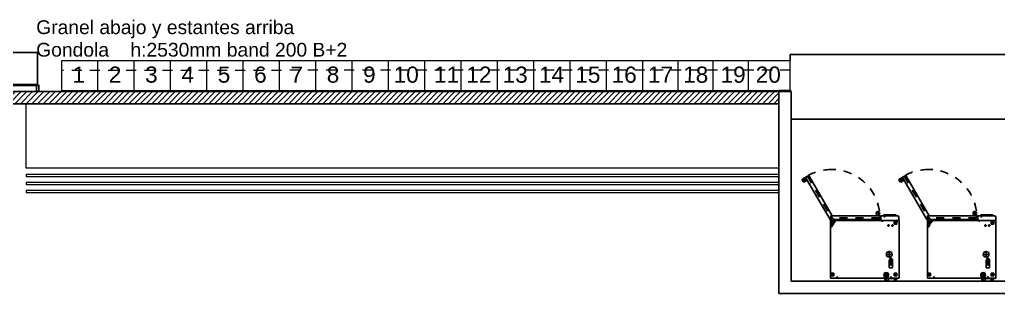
# Model space of a CAD drawing. Extents: x 306 to 2240, y 18 to 779.
# Drawn here: x 667.97 to 680.09, y 347.29 to 350.68 of the extents above; entities that cross this region are included whole.
import ezdxf

# ---------------------------------------------------------------- set-up
doc = ezdxf.new("R2010")
doc.units = 0
doc.header["$MEASUREMENT"] = 0
for name, pattern in [('DASHDOT', [25.4, 12.7, -6.35, 0, -6.35]), ('DASHED', [0.75, 0.5, -0.25]), ('DIVIDE', [1.25, 0.5, -0.25, 0, -0.25, 0, -0.25]), ('HIDDEN2', [0.1875, 0.125, -0.0625])]:
    doc.linetypes.add(name, pattern=pattern)
for name, color, linetype in [('9-LAYOUT', 8, 'Continuous'), ('Alzado 01', 1, 'Continuous'), ('CONTORNOS', 1, 'Continuous'), ('DURLOCK', 40, 'Continuous'), ('EQUIPAMIENTOS APOYO', 1, 'Continuous'), ('GONDOLAS FORTEZZA', 1, 'Continuous'), ('heladeras', 1, 'Continuous'), ('LA FORTEZZA', 1, 'Continuous'), ('MAMPOSTERIA', 6, 'Continuous'), ('N-Equip mesas', 1, 'Continuous'), ('Piso', 1, 'Continuous'), ('Y- TEXTOS', 1, 'Continuous')]:
    doc.layers.add(name, color=color, linetype=linetype)
doc.styles.add('arial', font='arial.ttf')

# ---------------------------------------------------------------- blocks, each defined once
blk = doc.blocks.new('*U77')
at = {"color": 0}
for points in [[(-0.47, -0.015), (-0.4, -0.015), (-0.4, 0.015), (-0.47, 0.015)], [(-0.4, -1), (0.009, -1), (0.009, 0), (-0.4, 0)], [(-0.4, -1), (-0.391, -1), (-0.391, 0), (-0.4, 0)], [(-0.47, -1.015), (-0.4, -1.015), (-0.4, -0.985), (-0.47, -0.985)]]:
    blk.add_lwpolyline(points, close=True, dxfattribs=at)
blk = doc.blocks.new('GOND MURAL BAZAR 8+1')
at = {"layer": 'GONDOLAS FORTEZZA', "rotation": 180}
blk.add_blockref('*U77', (428.817, 520.74), dxfattribs=at)
blk = doc.blocks.new('FORNO COMB')
at = {"layer": '9-LAYOUT'}
for p, q in [((141255, -53355), (141256, -53352)), ((141256, -53353), (141256, -53352)), ((141257, -53352), (141257, -53348)), ((141258, -53348), (141260, -53347)), ((141258, -53349), (141258, -53348)), ((141258, -53352), (141258, -53349)), ((141260, -53346), (141260, -53336)), ((141260, -53347), (141260, -53346)), ((141260, -53374), (141260, -53347)), ((141260, -53512), (141260, -53352)), ((141275, -53320), (141318, -53320)), ((141276, -53321), (141318, -53321)), ((141276, -53321), (141318, -53321)), ((141318, -53321), (141318, -53320)), ((141318, -53321), (141318, -53320)), ((141318, -53321), (141320, -53321)), ((141318, -53321), (141318, -53321)), ((141318, -54116), (141318, -53321)), ((141320, -53319), (142029, -53319)), ((141320, -53319), (141320, -53321)), ((141323, -53342), (141323, -53343)), ((141325, -53342), (141323, -53342)), ((141323, -53343), (141325, -53343)), ((141325, -53342), (141325, -53340)), ((141326, -53340), (141325, -53340)), ((141325, -53343), (141325, -53345)), ((141325, -53345), (141326, -53345)), ((141326, -53342), (141326, -53340)), ((141328, -53342), (141326, -53342)), ((141326, -53345), (141326, -53343)), ((141326, -53343), (141328, -53343)), ((141328, -53343), (141328, -53342)), ((142029, -53321), (142029, -53319)), ((142029, -53321), (142031, -53321)), ((142031, -53321), (142031, -54166)), ((142031, -53337), (142031, -53506)), ((142031, -53337), (142031, -53337)), ((142031, -53337), (142031, -53507)), ((142031, -53345), (142031, -53344)), ((142031, -53344), (142031, -53344)), ((142031, -53345), (142031, -53344)), ((142031, -53346), (142031, -53345)), ((142031, -53345), (142031, -53345)), ((142031, -53345), (142031, -53345)), ((142032, -53347), (142031, -53346)), ((142032, -53348), (142032, -53347)), ((142032, -53347), (142032, -53347)), ((142033, -53349), (142032, -53348)), ((142032, -53348), (142032, -53348)), ((142033, -53350), (142033, -53349)), ((142034, -53350), (142033, -53350)), ((142033, -53350), (142033, -53350)), ((142034, -53351), (142034, -53350)), ((142035, -53351), (142034, -53351)), ((142036, -53351), (142035, -53351)), ((142036, -53349), (142036, -53349)), ((142036, -53349), (142048, -53350)), ((142036, -53352), (142036, -53351)), ((142037, -53352), (142036, -53352)), ((142038, -53352), (142037, -53352)), ((142037, -53352), (142037, -53352)), ((142038, -53351), (142038, -53351)), ((142038, -53351), (142038, -53351)), ((142038, -53351), (142038, -53351)), ((142038, -53351), (142038, -53351)), ((142038, -53352), (142038, -53351)), ((142038, -53351), (142038, -53351)), ((142038, -53351), (142038, -53351)), ((142039, -53352), (142038, -53352)), ((142039, -53352), (142038, -53352)), ((142039, -53352), (142039, -53352)), ((142039, -53352), (142041, -53352)), ((142041, -53352), (142043, -53352)), ((141249, -53504), (141249, -53360)), ((141249, -53365), (141249, -53363)), ((141249, -53370), (141249, -53369)), ((141249, -53371), (141249, -53370)), ((141249, -53370), (141249, -53370)), ((141249, -53372), (141249, -53371)), ((141249, -53373), (141249, -53372)), ((141249, -53374), (141249, -53373)), ((141249, -53490), (141249, -53374)), ((141260, -53374), (141249, -53374)), ((141249, -53374), (141249, -53374)), ((141255, -53355), (141255, -53355)), ((141255, -53367), (141255, -53366)), ((141256, -53353), (141256, -53511)), ((141256, -53354), (141256, -53511)), ((141260, -53362), (141260, -53362)), ((141260, -53490), (141260, -53374)), ((141983, -53452), (141979, -53452)), ((141995, -53452), (141987, -53452)), ((141995, -53451), (141991, -53459)), ((142008, -53466), (141991, -53459)), ((141996, -53448), (141996, -53450)), ((142011, -53458), (142008, -53466)), ((142012, -53455), (142012, -53456)), ((142014, -53456), (142013, -53456)), ((142013, -53456), (142013, -53456)), ((142015, -53459), (142016, -53459)), ((142015, -53460), (142016, -53460)), ((142017, -53460), (142016, -53460)), ((142017, -53461), (142016, -53461)), ((142016, -53461), (142016, -53461)), ((142019, -53418), (142017, -53418)), ((142017, -53418), (142017, -53419)), ((142017, -53419), (142019, -53419)), ((142020, -53416), (142019, -53416)), ((142019, -53418), (142019, -53416)), ((142019, -53419), (142019, -53421)), ((142019, -53421), (142020, -53421)), ((142020, -53418), (142020, -53416)), ((142022, -53418), (142020, -53418)), ((142020, -53419), (142022, -53419)), ((142020, -53421), (142020, -53419)), ((142022, -53419), (142022, -53418)), ((142031, -53408), (142031, -53408)), ((142031, -53412), (142031, -53412)), ((142036, -53375), (142037, -53374)), ((142036, -53376), (142036, -53375)), ((142036, -53375), (142036, -53375)), ((142036, -53377), (142040, -53376)), ((142036, -53377), (142036, -53376)), ((142037, -53366), (142038, -53365)), ((142037, -53367), (142037, -53366)), ((142037, -53366), (142037, -53366)), ((142037, -53368), (142037, -53367)), ((142037, -53367), (142037, -53367)), ((142037, -53369), (142037, -53368)), ((142037, -53368), (142037, -53368)), ((142037, -53370), (142037, -53369)), ((142037, -53369), (142037, -53369)), ((142037, -53371), (142037, -53370)), ((142037, -53372), (142037, -53371)), ((142037, -53371), (142037, -53371)), ((142037, -53373), (142037, -53372)), ((142037, -53372), (142037, -53372)), ((142037, -53374), (142037, -53373)), ((142037, -53373), (142037, -53373)), ((142037, -53374), (142037, -53374)), ((142037, -53445), (142040, -53446)), ((142037, -53448), (142037, -53447)), ((142037, -53449), (142037, -53448)), ((142037, -53450), (142037, -53449)), ((142037, -53451), (142037, -53450)), ((142038, -53454), (142037, -53451)), ((142038, -53363), (142038, -53362)), ((142038, -53364), (142038, -53363)), ((142038, -53363), (142038, -53363)), ((142038, -53365), (142038, -53364)), ((142038, -53364), (142038, -53364)), ((142038, -53365), (142038, -53365)), ((142038, -53455), (142038, -53454)), ((142038, -53454), (142038, -53454)), ((142038, -53456), (142038, -53455)), ((142038, -53457), (142038, -53456)), ((142038, -53456), (142038, -53456)), ((142038, -53458), (142038, -53457)), ((142038, -53459), (142038, -53458)), ((142038, -53458), (142038, -53458)), ((142038, -53460), (142038, -53459)), ((142038, -53461), (142038, -53460)), ((142038, -53462), (142038, -53461)), ((142038, -53461), (142038, -53461)), ((142038, -53463), (142038, -53462)), ((142038, -53464), (142038, -53463)), ((142038, -53465), (142038, -53464)), ((142039, -53465), (142038, -53465)), ((142039, -53466), (142039, -53465)), ((142039, -53467), (142039, -53466)), ((142039, -53468), (142039, -53467)), ((142039, -53469), (142039, -53468)), ((142039, -53470), (142039, -53469)), ((142039, -53471), (142039, -53470)), ((142039, -53472), (142039, -53471)), ((142039, -53471), (142039, -53471)), ((142039, -53473), (142039, -53472)), ((142039, -53474), (142039, -53473)), ((142040, -53376), (142043, -53376)), ((142040, -53446), (142042, -53447)), ((142042, -53447), (142045, -53447)), ((142043, -53352), (142045, -53353)), ((142043, -53376), (142046, -53376)), ((142045, -53353), (142047, -53353)), ((142045, -53447), (142048, -53448)), ((142046, -53376), (142049, -53376)), ((142047, -53353), (142049, -53354)), ((142048, -53448), (142050, -53449)), ((142049, -53354), (142051, -53355)), ((142049, -53376), (142052, -53376)), ((142050, -53449), (142053, -53451)), ((142051, -53355), (142052, -53355)), ((142052, -53355), (142054, -53356)), ((142052, -53376), (142054, -53376)), ((142053, -53451), (142055, -53452)), ((142054, -53356), (142056, -53357)), ((142054, -53376), (142057, -53376)), ((142055, -53452), (142057, -53453)), ((142056, -53357), (142057, -53358)), ((142057, -53358), (142059, -53360)), ((142057, -53376), (142059, -53376)), ((142057, -53453), (142059, -53454)), ((142059, -53360), (142060, -53361)), ((142059, -53376), (142061, -53375)), ((142059, -53454), (142061, -53456)), ((142060, -53361), (142061, -53362)), ((142061, -53362), (142062, -53364)), ((142061, -53375), (142062, -53375)), ((142061, -53456), (142062, -53457)), ((142062, -53364), (142063, -53365)), ((142062, -53375), (142064, -53375)), ((142062, -53457), (142064, -53458)), ((142063, -53473), (142062, -53474)), ((142063, -53365), (142064, -53366)), ((142064, -53472), (142063, -53473)), ((142064, -53366), (142065, -53368)), ((142064, -53375), (142065, -53375)), ((142064, -53458), (142065, -53459)), ((142065, -53470), (142064, -53472)), ((142065, -53368), (142066, -53370)), ((142065, -53375), (142066, -53375)), ((142065, -53459), (142066, -53461)), ((142066, -53467), (142065, -53469)), ((142065, -53469), (142065, -53470)), ((142066, -53370), (142066, -53371)), ((142066, -53371), (142067, -53373)), ((142066, -53375), (142067, -53375)), ((142066, -53461), (142067, -53462)), ((142067, -53464), (142066, -53466)), ((142066, -53466), (142066, -53467)), ((142067, -53373), (142067, -53374)), ((142067, -53375), (142067, -53374)), ((142068, -53459), (142067, -53463)), ((142067, -53462), (142067, -53463)), ((142067, -53463), (142068, -53465)), ((142067, -53463), (142067, -53464)), ((142069, -53455), (142068, -53459)), ((142068, -53465), (142069, -53467)), ((142069, -53472), (142068, -53474)), ((142070, -53444), (142069, -53450)), ((142069, -53450), (142069, -53455)), ((142069, -53467), (142070, -53468)), ((142070, -53468), (142069, -53469)), ((142069, -53469), (142069, -53471)), ((142069, -53471), (142069, -53472)), ((142070, -53374), (142071, -53374)), ((142071, -53429), (142070, -53437)), ((142070, -53437), (142070, -53444)), ((142071, -53411), (142071, -53374)), ((142071, -53409), (142071, -53412)), ((142071, -53412), (142071, -53411)), ((142071, -53411), (142071, -53413)), ((142071, -53413), (142071, -53415)), ((142071, -53415), (142071, -53421)), ((142071, -53470), (142071, -53417)), ((142071, -53421), (142071, -53429)), ((141210, -53586), (141210, -53588)), ((141210, -53587), (141210, -53587)), ((141211, -53582), (141211, -53582)), ((141212, -53563), (141214, -53561)), ((141213, -53576), (141212, -53579)), ((141212, -53579), (141212, -53579)), ((141212, -53580), (141212, -53580)), ((141212, -53580), (141212, -53580)), ((141212, -53584), (141212, -53584)), ((141212, -53584), (141212, -53584)), ((141215, -53560), (141214, -53561)), ((141215, -53560), (141214, -53561)), ((141214, -53561), (141215, -53560)), ((141214, -53561), (141214, -53561)), ((141214, -53561), (141214, -53561)), ((141215, -53565), (141214, -53566)), ((141214, -53566), (141214, -53566)), ((141215, -53593), (141214, -53593)), ((141215, -53560), (141215, -53560)), ((141216, -53560), (141215, -53560)), ((141216, -53563), (141216, -53563)), ((141216, -53563), (141216, -53563)), ((141217, -53571), (141217, -53571)), ((141217, -53571), (141217, -53571)), ((141217, -53574), (141217, -53572)), ((141217, -53572), (141217, -53572)), ((141217, -53572), (141217, -53572)), ((141220, -53559), (141219, -53559)), ((141259, -53560), (141220, -53559)), ((141249, -53491), (141249, -53490)), ((141260, -53490), (141249, -53490)), ((141249, -53492), (141249, -53491)), ((141249, -53493), (141249, -53492)), ((141249, -53494), (141249, -53493)), ((141249, -53495), (141249, -53494)), ((141249, -53494), (141249, -53494)), ((141249, -53495), (141249, -53495)), ((141249, -53502), (141249, -53501)), ((141255, -53499), (141255, -53498)), ((141255, -53500), (141255, -53499)), ((141259, -53561), (141259, -53598)), ((141260, -53543), (141260, -53490)), ((141260, -53559), (141260, -54142)), ((141260, -53560), (141260, -53561)), ((141260, -53562), (141260, -53561)), ((141260, -53561), (141260, -53579)), ((141260, -53598), (141260, -53561)), ((141260, -53562), (141260, -53561)), ((141260, -53562), (141260, -53561)), ((141260, -53598), (141260, -53579)), ((141260, -53579), (141260, -53597)), ((141261, -53544), (141318, -53544)), ((141306, -53558), (141261, -53558)), ((141267, -53579), (141267, -53579)), ((141268, -53499), (141271, -53499)), ((141271, -53499), (141268, -53499)), ((141269, -53499), (141274, -53499)), ((141270, -53496), (141270, -53496)), ((141270, -53496), (141271, -53499)), ((141271, -53499), (141270, -53496)), ((141273, -53497), (141270, -53501)), ((141270, -53497), (141273, -53501)), ((141270, -53502), (141271, -53499)), ((141271, -53499), (141270, -53502)), ((141270, -53502), (141270, -53502)), ((141271, -53499), (141273, -53496)), ((141273, -53496), (141271, -53499)), ((141271, -53499), (141275, -53499)), ((141275, -53499), (141271, -53499)), ((141271, -53499), (141273, -53502)), ((141273, -53502), (141271, -53499)), ((141273, -53496), (141273, -53496)), ((141273, -53502), (141273, -53502)), ((141289, -53544), (141289, -53545)), ((141301, -53554), (141291, -53548)), ((141302, -53546), (141302, -53553)), ((141305, -53545), (141303, -53545)), ((141303, -53551), (141303, -53548)), ((141303, -53552), (141303, -53549)), ((141308, -53551), (141303, -53551)), ((141307, -53555), (141303, -53552)), ((141304, -53548), (141311, -53552)), ((141308, -53552), (141304, -53552)), ((141307, -53554), (141304, -53552)), ((141304, -53552), (141304, -53552)), ((141305, -53544), (141305, -53545)), ((141306, -53558), (141306, -53558)), ((141307, -53559), (141307, -54125)), ((141307, -53565), (141307, -53579)), ((141307, -53579), (141307, -53579)), ((141308, -53570), (141308, -53556)), ((141308, -53576), (141308, -53556)), ((141308, -53576), (141309, -53576)), ((141312, -53572), (141309, -53576)), ((141312, -53573), (141309, -53576)), ((141312, -53557), (141312, -53571)), ((141313, -53555), (141313, -53572)), ((141313, -53566), (141318, -53566)), ((141313, -53567), (141318, -53567)), ((141323, -53524), (141323, -53525)), ((141325, -53524), (141323, -53524)), ((141323, -53525), (141325, -53525)), ((141325, -53524), (141325, -53522)), ((141326, -53522), (141325, -53522)), ((141325, -53525), (141325, -53527)), ((141325, -53527), (141326, -53527)), ((141326, -53524), (141326, -53522)), ((141328, -53524), (141326, -53524)), ((141326, -53527), (141326, -53525)), ((141326, -53525), (141328, -53525)), ((141328, -53525), (141328, -53524)), ((141971, -53496), (141979, -53501)), ((141980, -53502), (141979, -53503)), ((141983, -53503), (141982, -53504)), ((142002, -53505), (142002, -53504)), ((142008, -53503), (142008, -53501)), ((142009, -53502), (142009, -53500)), ((142020, -53486), (142020, -53490)), ((142021, -53481), (142021, -53487)), ((142022, -53482), (142022, -53485)), ((142031, -53495), (142031, -53496)), ((142032, -53495), (142031, -53495)), ((142031, -53496), (142031, -53496)), ((142031, -53498), (142032, -53497)), ((142031, -53499), (142031, -53498)), ((142031, -53498), (142031, -53498)), ((142031, -53499), (142031, -53498)), ((142031, -53498), (142032, -53498)), ((142031, -53498), (142031, -53499)), ((142032, -53498), (142031, -53498)), ((142031, -53504), (142031, -53504)), ((142031, -53507), (142031, -53507)), ((142033, -53493), (142032, -53493)), ((142032, -53493), (142032, -53494)), ((142032, -53494), (142032, -53494)), ((142032, -53494), (142032, -53494)), ((142032, -53494), (142032, -53495)), ((142032, -53496), (142032, -53496)), ((142032, -53496), (142033, -53496)), ((142032, -53496), (142033, -53496)), ((142032, -53496), (142032, -53497)), ((142032, -53497), (142032, -53496)), ((142032, -53497), (142032, -53496)), ((142032, -53497), (142032, -53497)), ((142032, -53497), (142032, -53497)), ((142032, -53498), (142032, -53497)), ((142032, -53497), (142032, -53497)), ((142032, -53497), (142032, -53497)), ((142032, -53497), (142032, -53498)), ((142032, -53497), (142032, -53497)), ((142034, -53492), (142033, -53492)), ((142033, -53492), (142033, -53493)), ((142033, -53493), (142033, -53493)), ((142034, -53495), (142033, -53495)), ((142033, -53495), (142034, -53495)), ((142033, -53496), (142033, -53495)), ((142033, -53495), (142033, -53495)), ((142033, -53495), (142033, -53496)), ((142033, -53496), (142033, -53495)), ((142033, -53495), (142034, -53495)), ((142033, -53496), (142033, -53496)), ((142033, -53496), (142033, -53496)), ((142035, -53492), (142034, -53492)), ((142034, -53492), (142034, -53492)), ((142034, -53495), (142035, -53494)), ((142035, -53495), (142034, -53495)), ((142034, -53495), (142035, -53495)), ((142034, -53495), (142034, -53495)), ((142034, -53495), (142034, -53495)), ((142034, -53495), (142034, -53495)), ((142034, -53495), (142034, -53495)), ((142036, -53491), (142035, -53492)), ((142035, -53492), (142035, -53492)), ((142035, -53492), (142035, -53492)), ((142035, -53494), (142048, -53494)), ((142035, -53494), (142035, -53494)), ((142036, -53494), (142035, -53494)), ((142035, -53494), (142036, -53494)), ((142035, -53494), (142035, -53494)), ((142035, -53494), (142035, -53494)), ((142035, -53494), (142035, -53494)), ((142035, -53494), (142035, -53494)), ((142035, -53494), (142036, -53494)), ((142035, -53494), (142035, -53495)), ((142035, -53495), (142035, -53494)), ((142035, -53494), (142035, -53494)), ((142035, -53495), (142035, -53495)), ((142035, -53495), (142035, -53495)), ((142036, -53491), (142036, -53491)), ((142036, -53491), (142036, -53491)), ((142036, -53493), (142036, -53492)), ((142036, -53492), (142036, -53492)), ((142036, -53492), (142036, -53492)), ((142036, -53492), (142036, -53492)), ((142036, -53494), (142036, -53493)), ((142036, -53493), (142036, -53493)), ((142036, -53493), (142036, -53493)), ((142036, -53493), (142036, -53493)), ((142036, -53493), (142036, -53493)), ((142036, -53493), (142036, -53493)), ((142036, -53494), (142036, -53494)), ((142036, -53494), (142036, -53494)), ((142036, -53494), (142036, -53494)), ((142036, -53494), (142036, -53494)), ((142036, -53494), (142036, -53494)), ((142036, -53494), (142036, -53494)), ((142036, -53494), (142036, -53494)), ((142036, -53494), (142036, -53494)), ((142036, -53494), (142036, -53494)), ((142036, -53494), (142036, -53494)), ((142038, -53477), (142039, -53476)), ((142038, -53478), (142038, -53477)), ((142038, -53479), (142038, -53478)), ((142038, -53480), (142038, -53479)), ((142038, -53481), (142038, -53480)), ((142038, -53480), (142038, -53480)), ((142038, -53482), (142038, -53481)), ((142038, -53483), (142038, -53482)), ((142038, -53482), (142038, -53482)), ((142038, -53484), (142038, -53483)), ((142039, -53475), (142039, -53474)), ((142039, -53476), (142039, -53475)), ((142039, -53476), (142039, -53476)), ((142041, -53485), (142039, -53485)), ((142043, -53485), (142041, -53485)), ((142045, -53485), (142043, -53485)), ((142047, -53484), (142045, -53485)), ((142047, -53491), (142045, -53491)), ((142049, -53484), (142047, -53484)), ((142048, -53491), (142047, -53491)), ((142050, -53490), (142048, -53491)), ((142050, -53483), (142049, -53484)), ((142052, -53482), (142050, -53483)), ((142052, -53490), (142050, -53490)), ((142054, -53481), (142052, -53482)), ((142053, -53489), (142052, -53490)), ((142055, -53489), (142053, -53489)), ((142055, -53480), (142054, -53481)), ((142057, -53479), (142055, -53480)), ((142056, -53488), (142055, -53489)), ((142058, -53487), (142056, -53488)), ((142058, -53478), (142057, -53479)), ((142059, -53477), (142058, -53478)), ((142059, -53486), (142058, -53487)), ((142061, -53476), (142059, -53477)), ((142060, -53485), (142059, -53486)), ((142062, -53484), (142060, -53485)), ((142062, -53474), (142061, -53476)), ((142063, -53483), (142062, -53484)), ((142064, -53482), (142063, -53483)), ((142065, -53481), (142064, -53482)), ((142066, -53479), (142065, -53481)), ((142067, -53478), (142066, -53479)), ((142068, -53475), (142067, -53477)), ((142067, -53477), (142067, -53478)), ((142068, -53474), (142068, -53475)), ((141214, -53598), (141215, -53599)), ((141214, -53598), (141215, -53598)), ((141215, -53598), (141214, -53598)), ((141214, -53598), (141214, -53598)), ((141214, -53598), (141214, -53598)), ((141214, -53598), (141214, -53598)), ((141215, -53598), (141215, -53598)), ((141216, -53595), (141216, -53596)), ((141216, -53596), (141216, -53596)), ((141219, -53600), (141220, -53600)), ((141220, -53600), (141259, -53599)), ((141220, -53600), (141259, -53599)), ((141260, -53597), (141260, -53598)), ((141307, -53595), (141307, -53595)), ((141307, -53595), (141313, -53595)), ((141314, -53595), (141307, -53595)), ((141307, -53597), (141314, -53597)), ((141307, -53597), (141307, -53597)), ((141314, -53597), (141307, -53597)), ((141314, -53598), (141307, -53598)), ((141307, -53598), (141314, -53598)), ((141314, -53605), (141307, -53605)), ((141308, -53598), (141308, -53598)), ((141308, -53598), (141312, -53598)), ((141309, -53598), (141308, -53598)), ((141312, -53598), (141312, -53597)), ((141312, -53598), (141312, -53598)), ((141312, -53598), (141312, -53598)), ((141312, -53598), (141313, -53598)), ((141313, -53595), (141314, -53595)), ((141313, -53597), (141314, -53597)), ((141314, -53597), (141314, -53595)), ((141314, -53597), (141314, -53598)), ((141314, -53598), (141314, -53605)), ((141314, -53598), (141316, -53599)), ((141315, -53601), (141314, -53601)), ((141316, -53599), (141316, -53601)), ((141318, -53600), (141316, -53600)), ((141318, -53601), (141316, -53601)), ((140759, -54435), (141260, -54146)), ((140783, -54476), (141306, -54173)), ((141260, -54142), (141260, -54146)), ((141260, -54146), (141260, -54164)), ((141272, -54165), (141261, -54165)), ((141311, -54165), (141272, -54165)), ((141302, -54168), (141276, -54168)), ((141315, -54121), (141279, -54149)), ((141290, -54152), (141281, -54152)), ((141281, -54159), (141290, -54159)), ((141284, -54163), (141386, -54163)), ((141305, -54168), (141302, -54168)), ((141305, -54168), (141307, -54171)), ((141307, -54168), (141305, -54168)), ((141307, -54168), (141305, -54168)), ((141307, -54125), (141307, -54127)), ((141307, -54125), (141310, -54125)), ((141307, -54165), (141307, -54163)), ((141318, -54165), (141311, -54165)), ((141315, -54163), (141315, -54121)), ((141320, -54118), (141317, -54118)), ((141318, -54165), (141318, -54163)), ((141320, -54165), (141318, -54165)), ((141320, -54163), (141320, -54118)), ((141320, -54165), (141320, -54166)), ((142031, -54166), (141320, -54166)), ((141322, -54114), (141327, -54111)), ((141322, -54163), (141322, -54114)), ((141325, -54119), (141328, -54114)), ((141328, -54125), (141325, -54119)), ((141325, -54153), (141328, -54148)), ((141328, -54158), (141325, -54153)), ((141328, -54114), (141334, -54114)), ((141334, -54125), (141328, -54125)), ((141328, -54148), (141334, -54148)), ((141334, -54158), (141328, -54158)), ((141334, -54114), (141337, -54119)), ((141337, -54119), (141334, -54125)), ((141334, -54148), (141337, -54153)), ((141337, -54153), (141334, -54158)), ((141338, -54119), (141338, -54116)), ((141386, -54142), (141361, -54142)), ((141380, -54153), (141383, -54148)), ((141383, -54158), (141380, -54153)), ((141383, -54148), (141389, -54148)), ((141389, -54158), (141383, -54158)), ((141389, -54148), (141392, -54153)), ((141392, -54153), (141389, -54158)), ((141394, -54156), (141394, -54150)), ((142017, -54086), (142017, -54087)), ((142019, -54086), (142017, -54086)), ((142017, -54087), (142019, -54087)), ((142019, -54086), (142019, -54084)), ((142020, -54084), (142019, -54084)), ((142019, -54087), (142019, -54089)), ((142019, -54089), (142020, -54089)), ((142020, -54086), (142020, -54084)), ((142022, -54086), (142020, -54086)), ((142020, -54089), (142020, -54087)), ((142020, -54087), (142022, -54087)), ((142022, -54087), (142022, -54086)), ((140758, -54436), (140781, -54475)), ((140758, -54436), (140758, -54436)), ((140803, -54510), (140784, -54476)), ((140816, -54456), (140785, -54475)), ((140785, -54475), (140800, -54466)), ((140785, -54475), (140785, -54475)), ((140797, -54459), (140797, -54459)), ((140816, -54456), (140800, -54466)), ((140800, -54466), (140816, -54457)), ((140803, -54510), (140803, -54511)), ((140803, -54510), (140803, -54510)), ((140804, -54511), (140805, -54512)), ((140805, -54512), (140806, -54513)), ((140806, -54513), (140806, -54514)), ((140806, -54514), (140807, -54514)), ((140806, -54514), (140806, -54514)), ((140807, -54514), (140807, -54514)), ((140811, -54516), (140811, -54517)), ((140816, -54457), (140813, -54459)), ((140814, -54518), (140815, -54518)), ((140814, -54518), (140814, -54518)), ((140818, -54518), (140815, -54518)), ((140815, -54518), (140815, -54518)), ((140815, -54518), (140816, -54518)), ((140816, -54518), (140815, -54518)), ((140815, -54518), (140815, -54518)), ((140815, -54518), (140815, -54518)), ((140815, -54518), (140815, -54518)), ((140815, -54518), (140815, -54518)), ((140816, -54457), (140816, -54456)), ((140817, -54457), (140816, -54457)), ((140816, -54518), (140816, -54518)), ((140817, -54457), (140838, -54490)), ((140838, -54490), (140838, -54490)), ((140838, -54490), (140838, -54491)), ((140839, -54493), (140838, -54491)), ((140838, -54492), (140839, -54493)), ((140838, -54504), (140838, -54504)), ((140838, -54504), (140838, -54505)), ((140838, -54504), (140839, -54504)), ((140839, -54504), (140838, -54504)), ((140838, -54505), (140838, -54504)), ((140838, -54504), (140838, -54505)), ((140838, -54505), (140838, -54505)), ((140838, -54505), (140838, -54505)), ((140839, -54493), (140839, -54494)), ((140839, -54494), (140839, -54495)), ((140839, -54495), (140839, -54495)), ((140839, -54495), (140839, -54495)), ((140839, -54500), (140839, -54500)), ((140839, -54504), (140839, -54504))]:
    blk.add_line(p, q, dxfattribs=at)
at = {"layer": '9-LAYOUT', "linetype": 'DASHDOT'}
for p, q in [((141321, -53342), (141330, -53342)), ((141325, -53338), (141325, -53347)), ((141345, -53341), (141345, -53381)), ((141988, -53342), (141988, -53381)), ((141365, -53362), (141325, -53362)), ((141371, -53401), (141389, -53401)), ((141371, -53449), (141389, -53449)), ((141380, -53392), (141380, -53410)), ((141380, -53440), (141380, -53457)), ((141697, -53440), (141776, -53440)), ((141737, -53401), (141737, -53480)), ((141774, -53419), (141927, -53419)), ((142008, -53362), (141968, -53362)), ((141993, -53445), (141993, -53510)), ((141267, -53579), (141199, -53579)), ((141286, -53558), (141286, -54159)), ((141321, -53525), (141330, -53525)), ((141325, -53520), (141325, -53529)), ((141961, -53477), (142026, -53477)), ((140768, -54454), (141289, -54153)), ((141282, -54155), (141290, -54155)), ((141365, -54144), (141325, -54144)), ((141345, -54124), (141345, -54164)), ((142008, -54144), (141968, -54144)), ((141988, -54124), (141988, -54164)), ((140797, -54459), (140831, -54518))]:
    blk.add_line(p, q, dxfattribs=at)
at = {"layer": '9-LAYOUT', "linetype": 'DASHED'}
for p, q in [((141329, -53346), (141329, -53377)), ((141361, -53346), (141329, -53346)), ((141361, -53377), (141361, -53346)), ((142004, -53346), (141972, -53346)), ((141972, -53346), (141972, -53377)), ((142004, -53377), (142004, -53346)), ((141329, -53377), (141361, -53377)), ((141798, -53399), (141904, -53399)), ((141904, -53439), (141798, -53439)), ((141904, -53399), (141904, -53439)), ((141972, -53377), (142004, -53377)), ((141329, -54128), (141329, -54160)), ((141361, -54128), (141329, -54128)), ((141329, -54160), (141361, -54160)), ((141361, -54160), (141361, -54128)), ((141972, -54128), (141972, -54160)), ((142004, -54128), (141972, -54128)), ((141972, -54160), (142004, -54160)), ((142004, -54160), (142004, -54128))]:
    blk.add_line(p, q, dxfattribs=at)
at = {"layer": '9-LAYOUT', "linetype": 'DIVIDE'}
blk.add_line((142031, -53319), (142031, -53319), dxfattribs=at)
at = {"layer": '9-LAYOUT'}
for points in [[(141257, -53349), (141257, -53350), (141256, -53350), (141256, -53351), (141256, -53351), (141256, -53352)], [(141257, -53348), (141257, -53349), (141257, -53349)], [(141257, -53349), (141257, -53349), (141257, -53349)], [(142031, -53345), (142032, -53346), (142032, -53346), (142032, -53347), (142032, -53347), (142032, -53348), (142033, -53348), (142033, -53348), (142034, -53349), (142034, -53349), (142034, -53349), (142035, -53350), (142035, -53350), (142036, -53350), (142036, -53350), (142037, -53350), (142038, -53350)], [(142031, -53345), (142032, -53345), (142032, -53346), (142032, -53346), (142032, -53347), (142033, -53347), (142033, -53348), (142033, -53348), (142034, -53348), (142034, -53349), (142035, -53349), (142035, -53349), (142036, -53349)], [(142036, -53349), (142036, -53349), (142037, -53349), (142037, -53349), (142037, -53349), (142037, -53349), (142037, -53349), (142037, -53349), (142037, -53349), (142037, -53349), (142037, -53349), (142037, -53350), (142037, -53350), (142037, -53350), (142037, -53350), (142037, -53350), (142037, -53350), (142037, -53350), (142037, -53350), (142037, -53350), (142037, -53350), (142037, -53350), (142037, -53350), (142037, -53350), (142038, -53350)], [(142038, -53350), (142038, -53350), (142039, -53350)], [(142038, -53350), (142038, -53350), (142038, -53351)], [(142039, -53352), (142039, -53353), (142039, -53353), (142039, -53353), (142039, -53353), (142039, -53354), (142039, -53354), (142039, -53354), (142039, -53354), (142039, -53355), (142039, -53355), (142039, -53355), (142039, -53356), (142039, -53356), (142039, -53356), (142039, -53357), (142039, -53357), (142039, -53358), (142038, -53358), (142038, -53358), (142038, -53359), (142038, -53359), (142038, -53360), (142038, -53360), (142038, -53361), (142038, -53361), (142038, -53361), (142038, -53362)], [(142045, -53351), (142043, -53350), (142041, -53350), (142039, -53350)], [(142039, -53352), (142039, -53352), (142039, -53352)], [(142039, -53352), (142039, -53352), (142039, -53352), (142039, -53352)], [(142070, -53374), (142070, -53372), (142069, -53371), (142069, -53369), (142068, -53368), (142068, -53366), (142067, -53365), (142067, -53364), (142066, -53362), (142065, -53361), (142064, -53360), (142063, -53358), (142062, -53357), (142060, -53356), (142059, -53355), (142058, -53354), (142056, -53354), (142055, -53353), (142053, -53352), (142052, -53352), (142050, -53351), (142048, -53351), (142047, -53351), (142045, -53351)], [(141249, -53359), (141249, -53359), (141249, -53359), (141250, -53358), (141250, -53358), (141250, -53358), (141250, -53358), (141250, -53358), (141251, -53358), (141251, -53357), (141251, -53357), (141251, -53357), (141252, -53357), (141252, -53357), (141252, -53357), (141252, -53357), (141253, -53357), (141253, -53356), (141253, -53356), (141253, -53356), (141253, -53356), (141254, -53356), (141254, -53356), (141254, -53356), (141254, -53356), (141254, -53356), (141255, -53356), (141255, -53356), (141255, -53355), (141255, -53355)], [(141249, -53359), (141249, -53359), (141249, -53359), (141249, -53360), (141249, -53361), (141249, -53362), (141249, -53363)], [(141255, -53365), (141254, -53365), (141254, -53365), (141253, -53365), (141253, -53365), (141252, -53365), (141252, -53366), (141251, -53366), (141251, -53366), (141250, -53367), (141250, -53367), (141249, -53367), (141249, -53368), (141249, -53368)], [(141249, -53365), (141249, -53366), (141249, -53368)], [(141249, -53368), (141249, -53368), (141249, -53369), (141249, -53369), (141249, -53369), (141249, -53369)], [(141249, -53368), (141249, -53368), (141249, -53368), (141249, -53369), (141249, -53369), (141249, -53369)], [(141249, -53374), (141249, -53374), (141249, -53374), (141249, -53374), (141249, -53374)], [(141255, -53355), (141255, -53355), (141255, -53355), (141255, -53355), (141255, -53355), (141256, -53355), (141256, -53355), (141256, -53355), (141256, -53355), (141256, -53355), (141256, -53355)], [(141255, -53355), (141255, -53355), (141255, -53356), (141255, -53356), (141255, -53357), (141255, -53357), (141255, -53358), (141255, -53359), (141255, -53360), (141255, -53361), (141255, -53362), (141255, -53363), (141255, -53363), (141255, -53364), (141255, -53365)], [(141255, -53365), (141255, -53365), (141255, -53365), (141255, -53365), (141255, -53365), (141255, -53365), (141255, -53364), (141256, -53364), (141256, -53364), (141256, -53364), (141256, -53364), (141256, -53364), (141256, -53364)], [(141255, -53365), (141255, -53365), (141255, -53366)], [(141255, -53367), (141255, -53367), (141255, -53368)], [(141255, -53368), (141255, -53369), (141255, -53370)], [(141255, -53370), (141255, -53370), (141255, -53371), (141255, -53372), (141255, -53372), (141255, -53373), (141255, -53374)], [(141255, -53374), (141255, -53491), (141255, -53491), (141255, -53492), (141255, -53493), (141255, -53494)], [(141260, -53362), (141259, -53362), (141258, -53362), (141258, -53362), (141257, -53362), (141257, -53362), (141256, -53362)], [(141256, -53363), (141256, -53363), (141256, -53363), (141256, -53363), (141256, -53363), (141256, -53363), (141256, -53362), (141256, -53362), (141256, -53362)], [(142013, -53456), (142013, -53457), (142013, -53457), (142013, -53458), (142013, -53458)], [(142015, -53460), (142015, -53460), (142015, -53459), (142015, -53459), (142015, -53459), (142015, -53458), (142015, -53458)], [(142016, -53460), (142016, -53461), (142016, -53461), (142016, -53461), (142016, -53461), (142016, -53461), (142016, -53461)], [(142016, -53461), (142016, -53461), (142016, -53460)], [(142022, -53470), (142021, -53470), (142020, -53469)], [(142031, -53369), (142031, -53370), (142031, -53370), (142032, -53371), (142032, -53372), (142032, -53372), (142032, -53373), (142033, -53374), (142033, -53374), (142034, -53375), (142034, -53375), (142035, -53376), (142036, -53376), (142036, -53377)], [(142031, -53452), (142031, -53451), (142031, -53451), (142032, -53450), (142032, -53449), (142032, -53449), (142033, -53448), (142033, -53448), (142033, -53447), (142034, -53447), (142035, -53446), (142035, -53446), (142036, -53445), (142037, -53445)], [(142036, -53377), (142036, -53377), (142036, -53378), (142036, -53378), (142036, -53379), (142036, -53380), (142036, -53380), (142036, -53381), (142036, -53381), (142036, -53382), (142036, -53382), (142036, -53383), (142036, -53384), (142036, -53384), (142036, -53385), (142036, -53385), (142036, -53386), (142036, -53387), (142036, -53387), (142036, -53388), (142036, -53388), (142036, -53389), (142036, -53389), (142036, -53390), (142036, -53391), (142035, -53391), (142035, -53392), (142035, -53392), (142035, -53393), (142035, -53394), (142035, -53394), (142035, -53395), (142035, -53395), (142035, -53396), (142035, -53397), (142035, -53397), (142035, -53398), (142035, -53398), (142035, -53399), (142035, -53400), (142035, -53400), (142035, -53401), (142035, -53401), (142035, -53402), (142035, -53403), (142035, -53403), (142035, -53404), (142035, -53404), (142035, -53405), (142035, -53406), (142035, -53406), (142035, -53407), (142035, -53407), (142035, -53408), (142035, -53409), (142035, -53409), (142035, -53410), (142035, -53410), (142035, -53411), (142035, -53412), (142035, -53412), (142035, -53413), (142035, -53413), (142035, -53414), (142035, -53415), (142035, -53415), (142035, -53416), (142035, -53417), (142035, -53417), (142035, -53418), (142035, -53418), (142035, -53419), (142035, -53420), (142035, -53420), (142035, -53421), (142035, -53421), (142035, -53422), (142035, -53423), (142035, -53423), (142035, -53424), (142035, -53425), (142035, -53425), (142035, -53426), (142035, -53427), (142035, -53427), (142035, -53428), (142036, -53428), (142036, -53429), (142036, -53430), (142036, -53430), (142036, -53431), (142036, -53432), (142036, -53432), (142036, -53433), (142036, -53434), (142036, -53434), (142036, -53435), (142036, -53436), (142036, -53436), (142036, -53437), (142036, -53438), (142036, -53438), (142036, -53439), (142036, -53440), (142036, -53440), (142036, -53441), (142036, -53442), (142036, -53442), (142036, -53443), (142037, -53444), (142037, -53444), (142037, -53445)], [(142037, -53445), (142037, -53446), (142037, -53446), (142037, -53447)], [(142070, -53374), (142069, -53374), (142068, -53374), (142067, -53374)], [(142071, -53411), (142071, -53406), (142071, -53400), (142070, -53394), (142070, -53389), (142069, -53384), (142068, -53379), (142067, -53374)], [(142071, -53409), (142071, -53399), (142071, -53390), (142070, -53382), (142070, -53374)], [(142070, -53468), (142070, -53461), (142070, -53452), (142071, -53443), (142071, -53432), (142071, -53420), (142071, -53417)], [(142071, -53470), (142071, -53470), (142071, -53470), (142071, -53469), (142070, -53469), (142070, -53468)], [(142071, -53411), (142071, -53412), (142071, -53414), (142071, -53415)], [(142071, -53415), (142071, -53416), (142071, -53417)], [(141207, -53579), (141207, -53579), (141207, -53577), (141207, -53576), (141207, -53575), (141207, -53574), (141207, -53573), (141207, -53572), (141208, -53571), (141208, -53570), (141208, -53568), (141209, -53567), (141210, -53566), (141210, -53565), (141211, -53564), (141212, -53563), (141213, -53562), (141214, -53561), (141214, -53561)], [(141212, -53563), (141210, -53565), (141209, -53568), (141208, -53571), (141207, -53575), (141207, -53579)], [(141207, -53579), (141207, -53583), (141207, -53587), (141208, -53590), (141209, -53592), (141211, -53595), (141212, -53597), (141214, -53598)], [(141214, -53598), (141214, -53598), (141213, -53597), (141212, -53596), (141211, -53595), (141210, -53594), (141210, -53593), (141209, -53592), (141208, -53590), (141208, -53589), (141208, -53588), (141207, -53587), (141207, -53586), (141207, -53585), (141207, -53584), (141207, -53583), (141207, -53581), (141207, -53580), (141207, -53579)], [(141208, -53579), (141209, -53577), (141209, -53575), (141210, -53572), (141210, -53570), (141211, -53568), (141212, -53567), (141213, -53566), (141214, -53566)], [(141210, -53587), (141209, -53585), (141209, -53583), (141208, -53581), (141208, -53579)], [(141212, -53575), (141212, -53575), (141211, -53576), (141211, -53576), (141211, -53577), (141211, -53577), (141211, -53578), (141210, -53579), (141210, -53579)], [(141210, -53579), (141210, -53580), (141210, -53581), (141210, -53581), (141211, -53582)], [(141210, -53586), (141211, -53583), (141212, -53580)], [(141210, -53587), (141210, -53585), (141210, -53583), (141211, -53582)], [(141211, -53582), (141210, -53583), (141210, -53585), (141210, -53587)], [(141216, -53596), (141214, -53594), (141212, -53591), (141210, -53588)], [(141212, -53576), (141211, -53576), (141211, -53577), (141211, -53577), (141211, -53578), (141211, -53579), (141211, -53579)], [(141211, -53579), (141211, -53580), (141211, -53581), (141211, -53581), (141211, -53582)], [(141217, -53571), (141215, -53574), (141213, -53576), (141212, -53579)], [(141212, -53575), (141212, -53575), (141212, -53576)], [(141212, -53579), (141212, -53578), (141212, -53577), (141212, -53576), (141212, -53575)], [(141213, -53579), (141213, -53580), (141213, -53581), (141213, -53582), (141213, -53582), (141213, -53583), (141212, -53583), (141212, -53584)], [(141212, -53584), (141212, -53583), (141212, -53582), (141212, -53581), (141212, -53580)], [(141212, -53580), (141212, -53581), (141212, -53582), (141212, -53583), (141212, -53584)], [(141212, -53580), (141212, -53580), (141212, -53580), (141212, -53580)], [(141213, -53576), (141215, -53574), (141217, -53571)], [(141213, -53578), (141214, -53576), (141216, -53574), (141217, -53572)], [(141213, -53579), (141213, -53579), (141213, -53579), (141213, -53578), (141213, -53578)], [(141218, -53579), (141218, -53582), (141218, -53584), (141217, -53586), (141217, -53588), (141217, -53590), (141216, -53591), (141216, -53592), (141215, -53593), (141214, -53593)], [(141214, -53593), (141215, -53594), (141215, -53595), (141216, -53596)], [(141218, -53560), (141217, -53560), (141216, -53560), (141215, -53560)], [(141215, -53565), (141215, -53564), (141216, -53563)], [(141215, -53593), (141215, -53593), (141216, -53592), (141217, -53591), (141217, -53590), (141217, -53588), (141218, -53586), (141218, -53584), (141218, -53582), (141218, -53579)], [(141216, -53595), (141215, -53594), (141215, -53593)], [(141216, -53560), (141217, -53559), (141219, -53559)], [(141216, -53563), (141216, -53565), (141216, -53568), (141217, -53571)], [(141217, -53571), (141216, -53568), (141216, -53565), (141216, -53563)], [(141217, -53571), (141217, -53571), (141217, -53571), (141217, -53571)], [(141217, -53572), (141217, -53572), (141217, -53572), (141217, -53572)], [(141218, -53579), (141218, -53578), (141218, -53576), (141218, -53574), (141217, -53572)], [(141217, -53574), (141218, -53576), (141218, -53578), (141218, -53579)], [(141218, -53560), (141218, -53560), (141218, -53560), (141218, -53560)], [(141218, -53560), (141219, -53561), (141219, -53562), (141220, -53564), (141220, -53566), (141220, -53568), (141221, -53571), (141221, -53574), (141221, -53577), (141221, -53579)], [(141221, -53579), (141221, -53582), (141221, -53585), (141221, -53588), (141220, -53591), (141220, -53593), (141220, -53595), (141219, -53597), (141219, -53598), (141218, -53599)], [(141224, -53579), (141224, -53576), (141224, -53573), (141223, -53570), (141223, -53567), (141222, -53564), (141222, -53562), (141221, -53561), (141220, -53560), (141220, -53559)], [(141220, -53559), (141220, -53559), (141220, -53559), (141220, -53559)], [(141220, -53600), (141220, -53599), (141221, -53598), (141222, -53597), (141222, -53595), (141223, -53592), (141223, -53589), (141224, -53586), (141224, -53583), (141224, -53579)], [(141249, -53495), (141249, -53496), (141249, -53496), (141249, -53496), (141249, -53496)], [(141249, -53496), (141249, -53496), (141249, -53496), (141249, -53496), (141249, -53495), (141249, -53495)], [(141249, -53496), (141249, -53496), (141249, -53497), (141250, -53497), (141250, -53498), (141251, -53498), (141251, -53498), (141252, -53499), (141252, -53499), (141253, -53499), (141253, -53499), (141254, -53499), (141254, -53499), (141255, -53500)], [(141249, -53496), (141249, -53498), (141249, -53500), (141249, -53501)], [(141249, -53502), (141249, -53503), (141249, -53504), (141249, -53505), (141249, -53505), (141249, -53505)], [(141255, -53509), (141255, -53509), (141255, -53509), (141255, -53509), (141254, -53509), (141254, -53508), (141254, -53508), (141254, -53508), (141254, -53508), (141253, -53508), (141253, -53508), (141253, -53508), (141253, -53508), (141253, -53508), (141252, -53508), (141252, -53507), (141252, -53507), (141252, -53507), (141251, -53507), (141251, -53507), (141251, -53507), (141251, -53507), (141250, -53506), (141250, -53506), (141250, -53506), (141250, -53506), (141250, -53506), (141249, -53506), (141249, -53505), (141249, -53505)], [(141255, -53494), (141255, -53495), (141255, -53495), (141255, -53496), (141255, -53497)], [(141255, -53497), (141255, -53497), (141255, -53498)], [(141255, -53500), (141255, -53500), (141255, -53501), (141255, -53502), (141255, -53503), (141255, -53503), (141255, -53504), (141255, -53505), (141255, -53506), (141255, -53507), (141255, -53508), (141255, -53508), (141255, -53509), (141255, -53509), (141255, -53509)], [(141255, -53500), (141255, -53500), (141255, -53500), (141255, -53500), (141255, -53500), (141255, -53500), (141255, -53500), (141256, -53500), (141256, -53500), (141256, -53500), (141256, -53500), (141256, -53500), (141256, -53500)], [(141256, -53510), (141256, -53509), (141256, -53509), (141256, -53509), (141256, -53509), (141256, -53509), (141255, -53509), (141255, -53509), (141255, -53509), (141255, -53509), (141255, -53509)], [(141256, -53501), (141256, -53501), (141256, -53501), (141256, -53501), (141256, -53502), (141256, -53502), (141256, -53502), (141256, -53502), (141256, -53502)], [(141260, -53503), (141259, -53503), (141258, -53503), (141258, -53502), (141257, -53502), (141257, -53502), (141256, -53502)], [(141304, -53548), (141304, -53548), (141304, -53548), (141304, -53548), (141304, -53548), (141304, -53548), (141304, -53548), (141304, -53548), (141303, -53548), (141303, -53548), (141303, -53548), (141303, -53548), (141303, -53548), (141303, -53548), (141303, -53548), (141303, -53548), (141303, -53548)], [(141303, -53548), (141303, -53548), (141303, -53548), (141303, -53549), (141303, -53549), (141303, -53549), (141303, -53549)], [(141304, -53548), (141304, -53548), (141304, -53548), (141304, -53548), (141304, -53548), (141304, -53548), (141304, -53548), (141304, -53548), (141304, -53548), (141304, -53548), (141304, -53548), (141304, -53548), (141304, -53548), (141304, -53548), (141303, -53548), (141303, -53548), (141303, -53548), (141303, -53548), (141303, -53548), (141303, -53548), (141303, -53548), (141303, -53548)], [(141303, -53551), (141303, -53551), (141303, -53551), (141303, -53551), (141303, -53551), (141303, -53552), (141303, -53552), (141303, -53552), (141304, -53552), (141304, -53552), (141304, -53552)], [(141308, -53551), (141308, -53551), (141307, -53550), (141307, -53550), (141306, -53550), (141306, -53549), (141305, -53549), (141305, -53549), (141304, -53548)], [(141308, -53551), (141307, -53551), (141307, -53550), (141306, -53550), (141306, -53550), (141306, -53549), (141305, -53549), (141304, -53549), (141304, -53548)], [(141304, -53548), (141304, -53548), (141304, -53548), (141304, -53548), (141304, -53548), (141304, -53548), (141304, -53548)], [(141307, -53554), (141307, -53554), (141307, -53554), (141307, -53554), (141308, -53554), (141308, -53554), (141308, -53554), (141308, -53555), (141308, -53555), (141308, -53555), (141308, -53555), (141308, -53555), (141308, -53555), (141308, -53556), (141308, -53556)], [(141309, -53576), (141309, -53577), (141308, -53578), (141307, -53578)], [(141307, -53578), (141308, -53577), (141308, -53576), (141309, -53576)], [(141307, -53578), (141307, -53578), (141307, -53578), (141307, -53578), (141307, -53578), (141307, -53578), (141307, -53578), (141307, -53578), (141307, -53578), (141307, -53578), (141307, -53578), (141307, -53578), (141307, -53578), (141307, -53578), (141307, -53578), (141307, -53578), (141307, -53578)], [(141308, -53552), (141308, -53552), (141308, -53552), (141308, -53552), (141308, -53552), (141308, -53551), (141308, -53551), (141308, -53551), (141308, -53551), (141308, -53551), (141308, -53551), (141308, -53551)], [(141309, -53552), (141309, -53552), (141308, -53552), (141308, -53551), (141308, -53551), (141308, -53551), (141308, -53551), (141308, -53551), (141308, -53551), (141308, -53551), (141308, -53551)], [(141310, -53553), (141310, -53553), (141309, -53552), (141308, -53552)], [(141308, -53570), (141308, -53570), (141308, -53571), (141308, -53571), (141308, -53571), (141308, -53572), (141308, -53573), (141308, -53573), (141308, -53574), (141308, -53574), (141308, -53575), (141308, -53576)], [(141311, -53553), (141310, -53553), (141309, -53552), (141309, -53552)], [(141312, -53557), (141312, -53556), (141312, -53556), (141312, -53556), (141312, -53556), (141312, -53555), (141312, -53555), (141312, -53555), (141312, -53555), (141311, -53554), (141311, -53554), (141311, -53554), (141311, -53554), (141311, -53554), (141311, -53553), (141310, -53553)], [(141313, -53557), (141313, -53556), (141313, -53556), (141313, -53556), (141313, -53556), (141312, -53555), (141312, -53555), (141312, -53555), (141312, -53554), (141312, -53554), (141312, -53554), (141312, -53554), (141311, -53553), (141311, -53553), (141311, -53553), (141311, -53553)], [(141312, -53572), (141312, -53572), (141312, -53572), (141312, -53572), (141312, -53572), (141312, -53572), (141312, -53572), (141312, -53572), (141312, -53572), (141312, -53571), (141312, -53571)], [(141313, -53572), (141313, -53572), (141313, -53572), (141313, -53572), (141312, -53573), (141312, -53573)], [(142023, -53475), (142022, -53475), (142021, -53474)], [(142021, -53481), (142021, -53481), (142022, -53482), (142022, -53482)], [(142022, -53482), (142022, -53482), (142021, -53481)], [(142031, -53491), (142031, -53490), (142031, -53490), (142032, -53489), (142032, -53489), (142032, -53488), (142032, -53488), (142033, -53488), (142033, -53487), (142033, -53487), (142034, -53486), (142034, -53486), (142035, -53486), (142035, -53486), (142036, -53486), (142036, -53485), (142037, -53485), (142037, -53485), (142038, -53485)], [(142037, -53490), (142037, -53490), (142037, -53490), (142036, -53491), (142036, -53491), (142036, -53491), (142036, -53491)], [(142036, -53491), (142036, -53492), (142036, -53492), (142036, -53492)], [(142036, -53491), (142037, -53491), (142039, -53491)], [(142038, -53485), (142038, -53486), (142038, -53486), (142037, -53487), (142037, -53487), (142037, -53488), (142037, -53489), (142037, -53489), (142037, -53490)], [(142038, -53484), (142038, -53484), (142038, -53485), (142038, -53485)], [(142038, -53485), (142039, -53485), (142039, -53485)], [(142039, -53491), (142041, -53491), (142043, -53491), (142045, -53491)], [(141219, -53600), (141217, -53600), (141216, -53599), (141215, -53598)], [(141218, -53599), (141217, -53599), (141216, -53599), (141215, -53599)], [(141216, -53596), (141216, -53596), (141216, -53596), (141216, -53596)], [(141218, -53599), (141218, -53599), (141218, -53599), (141218, -53599)], [(141220, -53600), (141220, -53600), (141220, -53600), (141220, -53600)], [(141315, -54121), (141315, -54121), (141316, -54120), (141317, -54120), (141318, -54120), (141318, -54119), (141319, -54119), (141319, -54118), (141320, -54118), (141320, -54118)], [(141315, -54121), (141315, -54121), (141315, -54120), (141316, -54119), (141316, -54119), (141317, -54118), (141317, -54118)], [(141317, -54118), (141317, -54117), (141318, -54117), (141318, -54116), (141319, -54116), (141319, -54116), (141320, -54115), (141321, -54115), (141321, -54114), (141322, -54114)], [(141320, -54118), (141320, -54117), (141321, -54116), (141321, -54116), (141321, -54115), (141322, -54115), (141322, -54114)], [(140801, -54466), (140798, -54468), (140795, -54469), (140793, -54471), (140790, -54472), (140788, -54473), (140787, -54474), (140785, -54475), (140784, -54476)], [(140801, -54466), (140803, -54465), (140806, -54463), (140809, -54462), (140811, -54460), (140813, -54459)], [(140803, -54510), (140803, -54510), (140803, -54509), (140804, -54507), (140806, -54506), (140808, -54504), (140810, -54502), (140813, -54500), (140815, -54498), (140818, -54497)], [(140804, -54511), (140804, -54511), (140803, -54511), (140803, -54510)], [(140806, -54514), (140806, -54514), (140804, -54512), (140803, -54511)], [(140804, -54511), (140804, -54511), (140805, -54509), (140806, -54508), (140808, -54506), (140810, -54505), (140813, -54503), (140816, -54501), (140819, -54499)], [(140812, -54515), (140809, -54514), (140806, -54513), (140804, -54511)], [(140811, -54516), (140809, -54515), (140806, -54514)], [(140811, -54516), (140810, -54516), (140810, -54516), (140810, -54516), (140809, -54516), (140809, -54516), (140809, -54516), (140808, -54515), (140808, -54515), (140808, -54515), (140807, -54515), (140807, -54515), (140807, -54514), (140807, -54514)], [(140814, -54518), (140813, -54518), (140813, -54517), (140812, -54517), (140812, -54517), (140811, -54517), (140811, -54517)], [(140824, -54507), (140821, -54508), (140818, -54510), (140816, -54511), (140815, -54512), (140813, -54513), (140812, -54514), (140812, -54515), (140812, -54515)], [(140812, -54515), (140812, -54516), (140813, -54517), (140813, -54517), (140814, -54518)], [(140812, -54515), (140812, -54515), (140813, -54515), (140813, -54515)], [(140824, -54507), (140822, -54509), (140820, -54510), (140818, -54511), (140816, -54513), (140815, -54514), (140814, -54514), (140813, -54515), (140813, -54515)], [(140813, -54515), (140813, -54516), (140814, -54517), (140814, -54517), (140814, -54517), (140815, -54518)], [(140828, -54514), (140827, -54514), (140826, -54515), (140824, -54516), (140823, -54516), (140822, -54517), (140821, -54517), (140820, -54517), (140820, -54517), (140819, -54517), (140819, -54517), (140819, -54517), (140818, -54518), (140817, -54518), (140816, -54518), (140816, -54518)], [(140818, -54497), (140821, -54495), (140824, -54493), (140827, -54492), (140830, -54491), (140832, -54490), (140835, -54490), (140836, -54490), (140837, -54490), (140838, -54490)], [(140818, -54518), (140821, -54517), (140824, -54515), (140828, -54513)], [(140838, -54492), (140837, -54491), (140836, -54491), (140834, -54492), (140832, -54493), (140829, -54494), (140826, -54495), (140823, -54497), (140819, -54499)], [(140838, -54500), (140837, -54500), (140836, -54500), (140835, -54501), (140834, -54501), (140832, -54502), (140830, -54503), (140827, -54505), (140824, -54507)], [(140837, -54501), (140837, -54501), (140836, -54502), (140835, -54502), (140833, -54503), (140831, -54504), (140829, -54505), (140827, -54506), (140824, -54507)], [(140828, -54513), (140831, -54511), (140834, -54509), (140837, -54507), (140838, -54505)], [(140838, -54505), (140838, -54506), (140837, -54506), (140836, -54507), (140836, -54508), (140836, -54508), (140836, -54508), (140836, -54508), (140835, -54509), (140835, -54509), (140834, -54510), (140833, -54511), (140832, -54511), (140831, -54512), (140829, -54513), (140828, -54514)], [(140837, -54501), (140837, -54501), (140837, -54501), (140838, -54500)], [(140838, -54504), (140838, -54503), (140838, -54503), (140838, -54502), (140837, -54501)], [(140838, -54490), (140838, -54491), (140838, -54491), (140838, -54492)], [(140838, -54500), (140838, -54497), (140838, -54494), (140838, -54492)], [(140839, -54503), (140839, -54503), (140839, -54502), (140838, -54501), (140838, -54500)], [(140839, -54493), (140839, -54494), (140839, -54495)], [(140839, -54495), (140839, -54496), (140839, -54496), (140839, -54496), (140839, -54497), (140839, -54497), (140839, -54498), (140839, -54498), (140839, -54498), (140839, -54499), (140839, -54499), (140839, -54500), (140839, -54500)], [(140839, -54500), (140839, -54498), (140839, -54495)], [(140839, -54500), (140839, -54501), (140839, -54501), (140839, -54502), (140839, -54502), (140839, -54503), (140839, -54503)], [(140839, -54503), (140839, -54504), (140839, -54504)]]:
    blk.add_lwpolyline(points, dxfattribs=at)
for centre, radius in [((141325, -53342), 4.02), ((141325, -53342), 3.24), ((141737, -53440), 35.7), ((141993, -53477), 29.3), ((141993, -53477), 27.7), ((141993, -53477), 26.5), ((142020, -53418), 4.03), ((142020, -53418), 3.25), ((141271, -53499), 4.35), ((141271, -53499), 4.15), ((141325, -53525), 4.02), ((141325, -53525), 3.24), ((141286, -54155), 3.57), ((141286, -54155), 2.69), ((141331, -54119), 7.09), ((141331, -54119), 6.68), ((141331, -54153), 7.09), ((141331, -54153), 6.68), ((141331, -54119), 0.00792), ((141331, -54153), 0.00792), ((141386, -54153), 7.09), ((141386, -54153), 6.68), ((141386, -54153), 0.00792), ((142020, -54086), 4.03), ((142020, -54086), 3.25)]:
    blk.add_circle(centre, radius, dxfattribs=at)
at = {"layer": '9-LAYOUT', "linetype": 'DASHED'}
for centre in [(141380, -53401), (141380, -53449)]:
    blk.add_circle(centre, 7.92, dxfattribs=at)
at = {"layer": '9-LAYOUT'}
for centre, radius, start, end in [((141260, -53360), 7.92, 90, 116.3878), ((141259, -53350), 2.38, 120, 138.6744), ((141275, -53336), 15.8, 90, 180), ((141276, -53336), 15.2, 90, 180), ((141320, -53321), 1.43, 90, 180), ((141318, -53321), 1.42, 84.1029, 90), ((141318, -53322), 1.19, 70.5071, 73.1006), ((141320, -53321), 0.792, 90, 180), ((141320, -53321), 1.43, 123.7758, 146.2242), ((142029, -53321), 1.43, 360, 90), ((142029, -53321), 0.792, 360, 90), ((142028, -53321), 1.43, 33.7758, 56.2242), ((142047, -53374), 23.8, 360, 87), ((141250, -53360), 1.19, 127.7695, 180), ((141256, -53354), 0.792, 116.3878, 180), ((142047, -53470), 23.8, 273, 360), ((141272, -54142), 585, 94.9056, 95.3233), ((141250, -53504), 1.19, 180, 232.2325), ((141256, -53511), 0.792, 180, 243.6122), ((141260, -53504), 7.92, 243.6122, 270), ((141259, -53561), 0.792, 0.6351, 88.3282), ((141259, -53561), 0.791, 0.6351, 88.3282), ((141261, -53543), 1.42, 180, 270), ((141261, -53543), 1.42, 180, 270), ((141261, -53559), 1.71, 90, 180), ((141271, -53499), 3.16, 179.9284, 180.0716), ((141271, -53499), 3.16, 359.9284, 0.0716), ((141293, -53545), 3.96, 180, 240), ((141301, -53553), 0.792, 240, 360), ((141303, -53546), 0.792, 90, 180), ((141304, -53549), 0.792, 144.0482, 180), ((141304, -53552), 0.792, 179.9999, 240), ((141306, -53559), 1.39, 0.0275, 90), ((141306, -53556), 1.58, 360, 60), ((141307, -53570), 0.544, 285.1205, 351.3456), ((141356, -53559), 51, 196.0985, 196.8682), ((141356, -53559), 51, 196.8682, 199.8516), ((141309, -53555), 3.96, 360, 60), ((141958, -53500), 13.5, 12.3948, 53.4842), ((142032, -53493), 0.238, 149.1441, 180), ((141259, -53598), 0.792, 271.6703, 359.9991), ((141259, -53598), 0.791, 271.6703, 359.9991), ((141316, -53599), 2.54, 250, 270), ((141261, -54164), 1.71, 180, 270), ((141276, -54164), 3.96, 193.8865, 270), ((141284, -54155), 7.92, 127.9325, 270), ((141284, -54155), 4.75, 130.6825, 229.3175), ((141286, -54155), 4.36, 123.9435, 236.0556), ((141286, -54155), 4.36, 303.9435, 56.0556), ((141287, -54155), 4.75, 310.6825, 49.3175), ((141305, -54172), 1.71, 300, 30), ((141307, -54164), 3.96, 270, 346.1135), ((141320, -54165), 1.43, 180, 270), ((141320, -54165), 0.792, 180, 270), ((141320, -54164), 1.43, 213.776, 236.224), ((141331, -54116), 7.13, 360, 127.9325), ((141362, -54119), 23.6, 179.5185, 269.5185), ((141386, -54150), 7.13, 360, 90), ((141386, -54156), 7.13, 270, 360), ((140760, -54436), 1.39, 120.0275, 210), ((140782, -54474), 1.71, 210, 300), ((140785, -54475), 0.792, 120.6353, 208.3044), ((140817, -54457), 0.792, 31.6711, 119.3656)]:
    blk.add_arc(centre, radius, start, end, dxfattribs=at)
at = {"layer": '9-LAYOUT', "linetype": 'DASHED'}
blk.add_arc((141826, -53419), 34.3, 144.7353, 215.2647, dxfattribs=at)
at = {"layer": '9-LAYOUT', "linetype": 'DASHDOT'}
for start, end in [(98.5856, 180), (180, 208.2115)]:
    blk.add_arc((141286, -54155), 601, start, end, dxfattribs=at)

msp = doc.modelspace()

# ---------------------------------------------------------------- hatches: boundary and pattern name
at = {"layer": 'DURLOCK'}
h = msp.add_hatch(dxfattribs=at)
h.set_pattern_fill('ANSI31', color=256, scale=0.4)
h.set_pattern_definition([(45, (10.947, -0.93372), (-0.035355339, 0.035355339), [])])
h.paths.add_polyline_path([(654.743, 349.788), (677.375, 349.788), (677.375, 349.638), (654.743, 349.638)])

# ---------------------------------------------------------------- linework, layer by layer
at = {"layer": 'Alzado 01'}
msp.add_line((677.375, 349.801), (677.525, 349.801), dxfattribs=at)
at = {"layer": 'CONTORNOS'}
for p, q in [((654.743, 349.788, 0), (677.375, 349.788, 0)), ((654.743, 349.638, 0), (677.375, 349.638, 0))]:
    msp.add_line(p, q, dxfattribs=at)
at = {"layer": 'EQUIPAMIENTOS APOYO', "lineweight": 0}
for p, q in [((668.05, 348.837, 0), (668.05, 349.637, 0)), ((677.375, 348.837, 0), (668.05, 348.837, 0)), ((668.05, 348.766, 0), (677.375, 348.766, 0)), ((668.05, 348.766, 0), (668.05, 348.737, 0)), ((668.05, 348.766, 0), (668.05, 348.737, 0)), ((668.05, 348.737, 0), (677.375, 348.737, 0)), ((668.05, 348.666, 0), (677.375, 348.666, 0)), ((668.05, 348.666, 0), (668.05, 348.637, 0)), ((668.05, 348.666, 0), (668.05, 348.637, 0)), ((668.05, 348.637, 0), (677.375, 348.637, 0)), ((668.05, 348.566, 0), (677.375, 348.566, 0)), ((668.05, 348.566, 0), (668.05, 348.537, 0)), ((668.05, 348.566, 0), (668.05, 348.537, 0)), ((668.05, 348.537, 0), (677.375, 348.537, 0))]:
    msp.add_line(p, q, dxfattribs=at)
at = {"layer": 'MAMPOSTERIA'}
for p, q in [((672.991, 349.787), (672.991, 349.787)), ((672.991, 349.787), (672.991, 349.787)), ((677.375, 349.788, 0), (677.375, 347.287, 0)), ((677.375, 349.788, 0), (677.525, 349.788, 0)), ((677.525, 349.788, 0), (677.525, 347.437, 0)), ((686.939, 347.437, 0), (677.525, 347.437, 0)), ((677.375, 347.287, 0), (686.939, 347.287, 0))]:
    msp.add_line(p, q, dxfattribs=at)
at = {"layer": 'N-Equip mesas', "lineweight": 0}
for p, q in [((668.938, 349.801), (668.938, 350.171)), ((669.388, 349.801), (669.388, 350.171)), ((669.838, 349.801), (669.838, 350.171)), ((670.288, 349.801), (670.288, 350.171)), ((670.738, 349.801), (670.738, 350.171)), ((671.188, 349.801), (671.188, 350.171)), ((671.638, 349.801), (671.638, 350.171)), ((672.088, 349.801), (672.088, 350.171)), ((672.538, 349.801), (672.538, 350.171)), ((672.988, 349.801), (672.988, 350.171)), ((673.438, 349.801), (673.438, 350.171)), ((673.888, 349.801), (673.888, 350.171)), ((674.338, 349.801), (674.338, 350.171)), ((674.788, 349.801), (674.788, 350.171)), ((675.238, 349.801), (675.238, 350.171)), ((675.688, 349.801), (675.688, 350.171)), ((676.125, 349.801, 0), (676.125, 350.171, 0)), ((676.562, 349.801, 0), (676.562, 350.171, 0)), ((676.999, 349.801, 0), (676.999, 350.171, 0)), ((677.514, 349.801), (677.514, 350.171))]:
    msp.add_line(p, q, dxfattribs=at)
at = {"layer": 'N-Equip mesas', "linetype": 'HIDDEN2', "lineweight": 0}
msp.add_line((677.514, 350.055), (668.488, 350.05), dxfattribs=at)
at = {"layer": 'N-Equip mesas', "lineweight": 0}
msp.add_lwpolyline([(677.514, 349.801), (677.514, 350.171), (668.488, 350.171), (668.488, 349.801)], close=True, dxfattribs=at)
at = {"layer": 'Piso'}
for p, q in [((684.295, 350.248), (677.514, 350.248)), ((677.514, 350.171), (677.514, 350.248)), ((684.295, 349.448), (677.525, 349.448, 0))]:
    msp.add_line(p, q, dxfattribs=at)

# ---------------------------------------------------------------- block references
at = {"layer": '9-LAYOUT', "xscale": 0.0010000000000993, "yscale": 0.0010000000000993, "zscale": 0.0010000000000993, "rotation": 270}
for p in [(732.181, 489.508, 0), (733.381, 489.508, 0)]:
    msp.add_blockref('FORNO COMB', p, dxfattribs=at)
at = {"layer": 'LA FORTEZZA', "rotation": 270}
msp.add_blockref('GOND MURAL BAZAR 8+1', (146.452, 779.082, 0), dxfattribs=at)

# ---------------------------------------------------------------- texts
at = {"layer": 'heladeras', "lineweight": 0, "style": 'arial'}
for s, p in [('1', (668.623, 349.899, 0)), ('2', (669.073, 349.899, 0)), ('3', (669.523, 349.899, 0)), ('4', (669.973, 349.899, 0)), ('5', (670.423, 349.899, 0)), ('6', (670.873, 349.899, 0)), ('7', (671.323, 349.899, 0)), ('8', (671.773, 349.899, 0)), ('9', (672.223, 349.899, 0)), ('10', (672.602, 349.899, 0)), ('11', (673.102, 349.899, 0)), ('12', (673.502, 349.899, 0)), ('13', (673.952, 349.899, 0)), ('14', (674.402, 349.899, 0)), ('15', (674.852, 349.899, 0)), ('16', (675.302, 349.899, 0)), ('17', (675.752, 349.899, 0)), ('18', (676.188, 349.899, 0)), ('19', (676.651, 349.899, 0)), ('20', (677.087, 349.899, 0))]:
    msp.add_text(s, height=0.2, rotation=359.7541, dxfattribs=at).set_placement(p)
at = {"layer": 'Y- TEXTOS', "color": 8, "lineweight": 0, "char_height": 0.17082, "width": 5.13084, "attachment_point": 7, "style": 'arial'}
for s, insert in [('Granel abajo y estantes arriba', (668.174, 350.449, 0)), ('Gondola    h:2530mm band 200 B+2', (668.174, 350.219, 0))]:
    msp.add_mtext(s, dxfattribs=dict(at, insert=insert))

doc.saveas('drawing.dxf')
